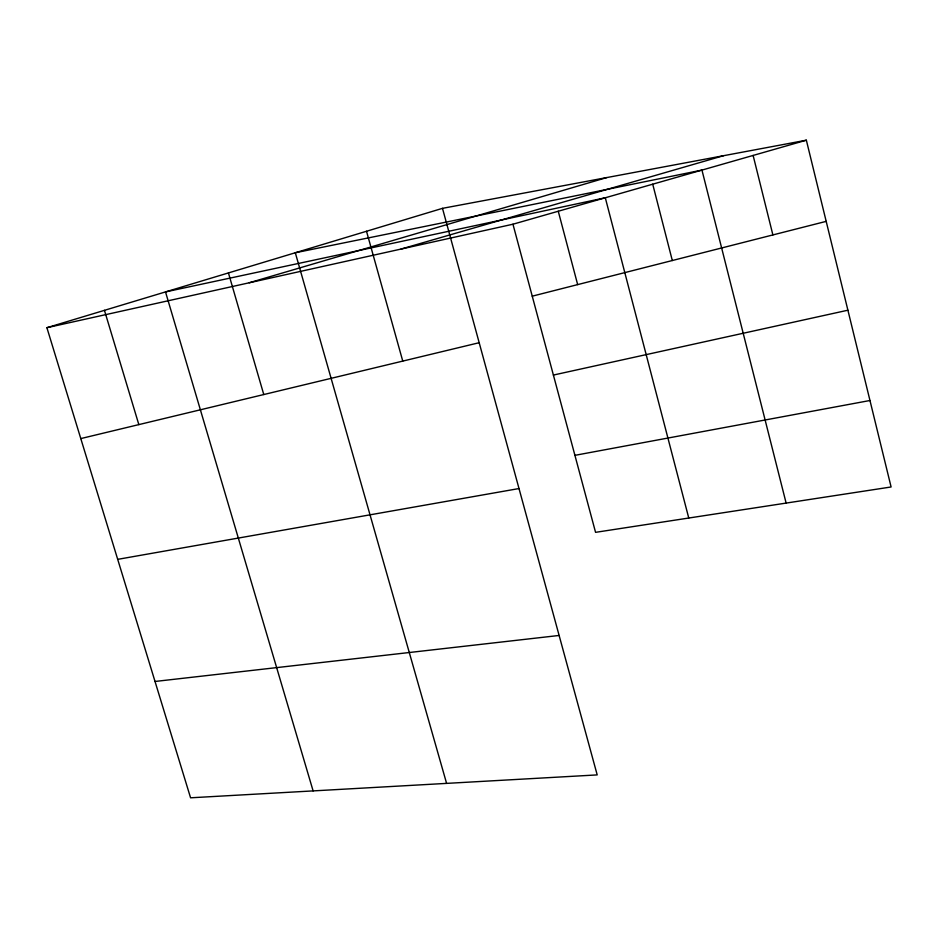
<?xml version="1.0" encoding="UTF-8"?>
<svg xmlns="http://www.w3.org/2000/svg" width="938" height="938" viewBox="0 0 938 938"><rect width="100%" height="100%" fill="white"/><g stroke="black" fill="none" stroke-linecap="round" stroke-linejoin="round"><path stroke-width="1.41" d="M46.9 327.702L442.49 208.342L806.352 140.196L891.1 486.974L595.56 532.338L512.957 224.217L46.9 327.702L190.578 797.804L597.201 774.905L442.49 208.342M249.227 282.772L606.745 177.575M400.995 249.074L723.503 155.708M512.957 224.217L806.352 140.196M532.245 296.173L826.19 221.368M80.785 438.585L479.177 342.71M553.397 375.059L847.893 310.208M574.924 455.34L869.972 400.503M117.696 559.353L519.007 488.546M155.016 681.469L559.118 635.46M104.446 310.337L138.836 424.609M313.116 790.898L165.51 291.917L605.303 197.766L688.762 518.034M228.426 272.923L263.777 394.546M446.594 783.382L295.306 252.756L701.952 170.095L786.126 503.085M366.512 231.264L402.765 361.095M558.262 211.238L577.667 284.613M652.719 184.188L672.312 260.529M753.12 155.438L772.889 234.922"/></g></svg>
